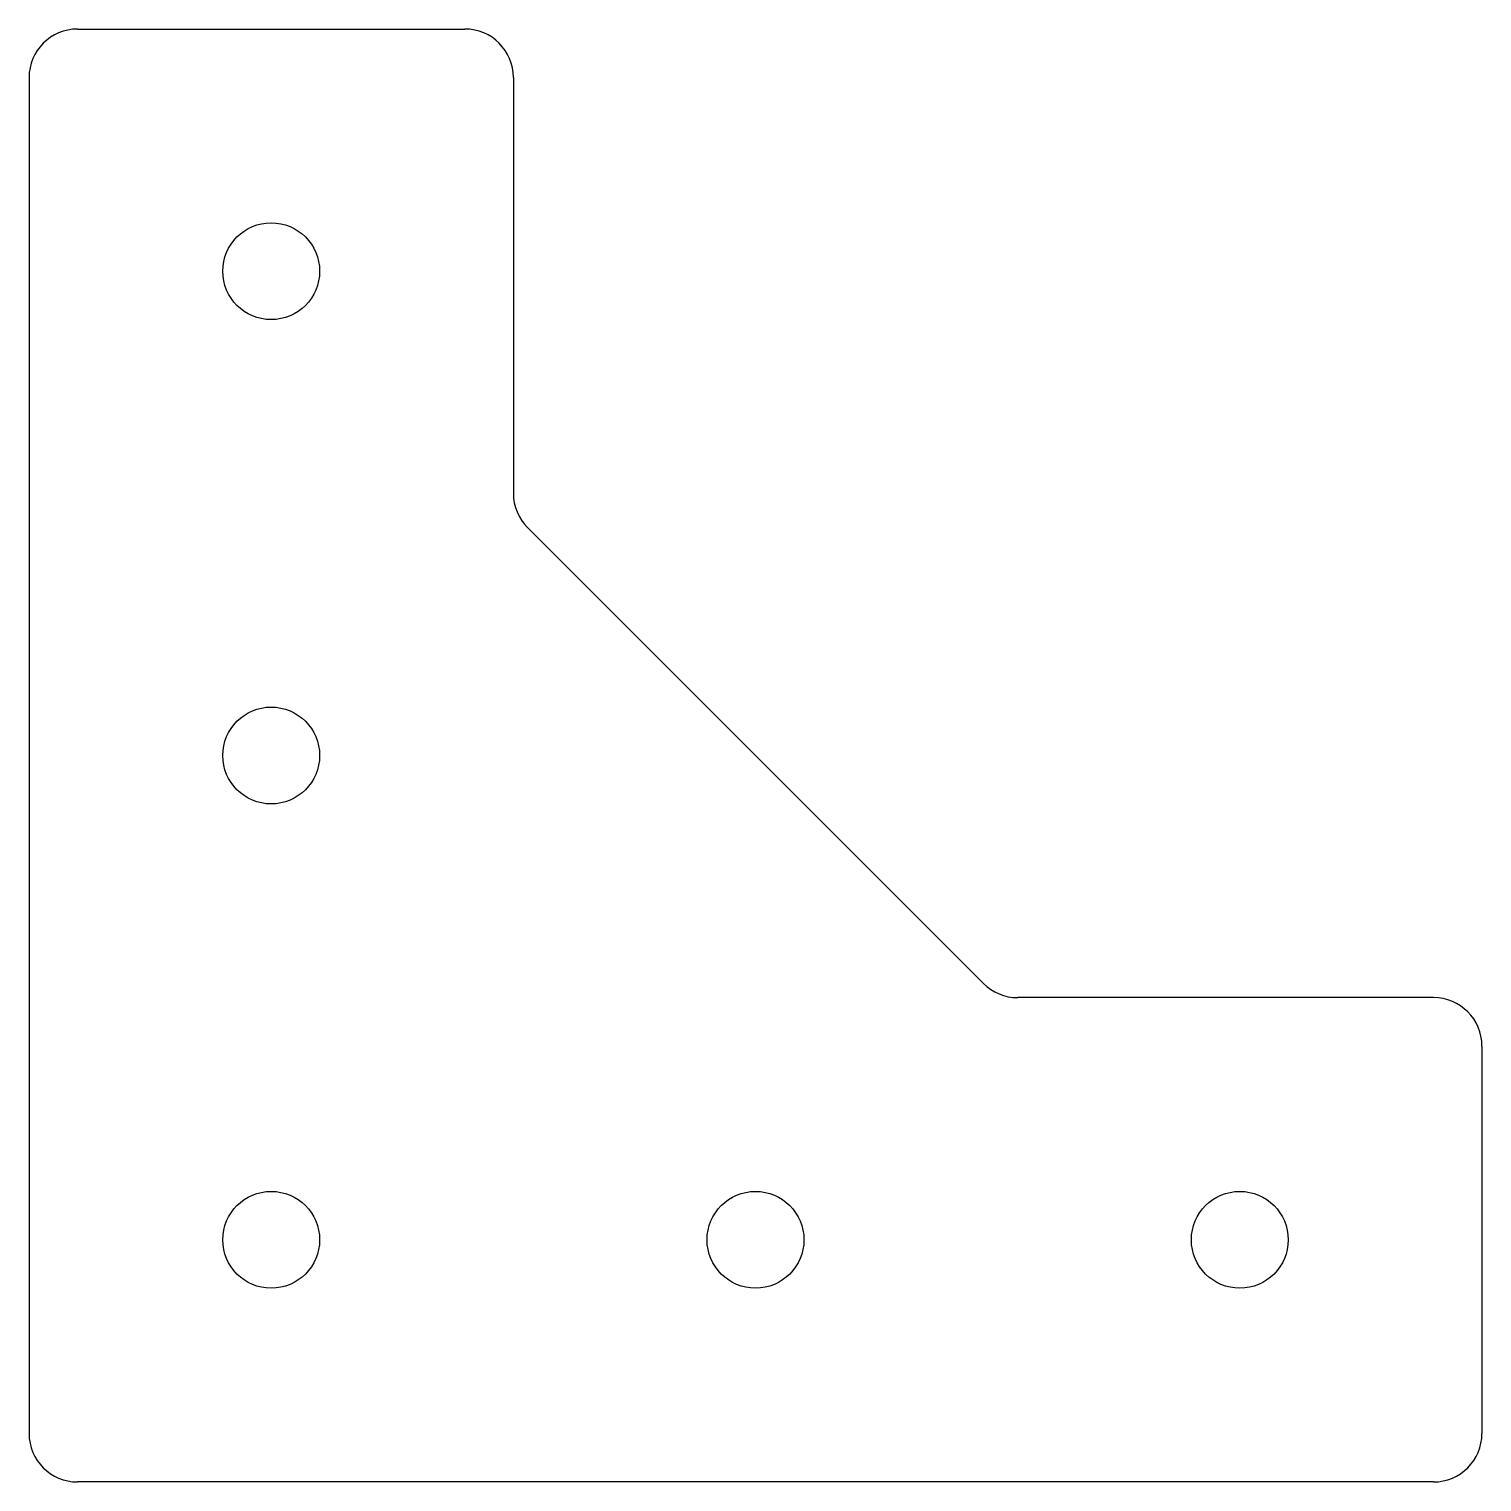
# Model space of a CAD drawing. Header units: millimetres. Extents: x -10 to 50, y -10 to 50.
import ezdxf

# ---------------------------------------------------------------- set-up
doc = ezdxf.new("R2010")
doc.units = ezdxf.units.MM

msp = doc.modelspace()

# ---------------------------------------------------------------- linework, layer by layer
at = {"color": 7, "linetype": 'Continuous', "lineweight": 25}
for p, q in [((-8, 50), (8, 50)), ((-10, 48), (-10, -8)), ((10, 48), (10, 30.828)), ((29.414, 10.586), (10.586, 29.414)), ((48, 10), (30.828, 10)), ((50, 8), (50, -8)), ((48, -10), (-8, -10))]:
    msp.add_line(p, q, dxfattribs=at)
for centre in [(0, 40), (0, 20), (0, 0), (20, 0), (40, 0)]:
    msp.add_circle(centre, 2, dxfattribs=at)
for centre, start, end in [((-8, 48), 90, 180), ((8, 48), 0, 90), ((12, 30.828), 180, 225), ((30.828, 12), 225, 270), ((48, 8), 0, 90), ((-8, -8), 180, 270), ((48, -8), 270, 0)]:
    msp.add_arc(centre, 2, start, end, dxfattribs=at)

doc.saveas('drawing.dxf')
